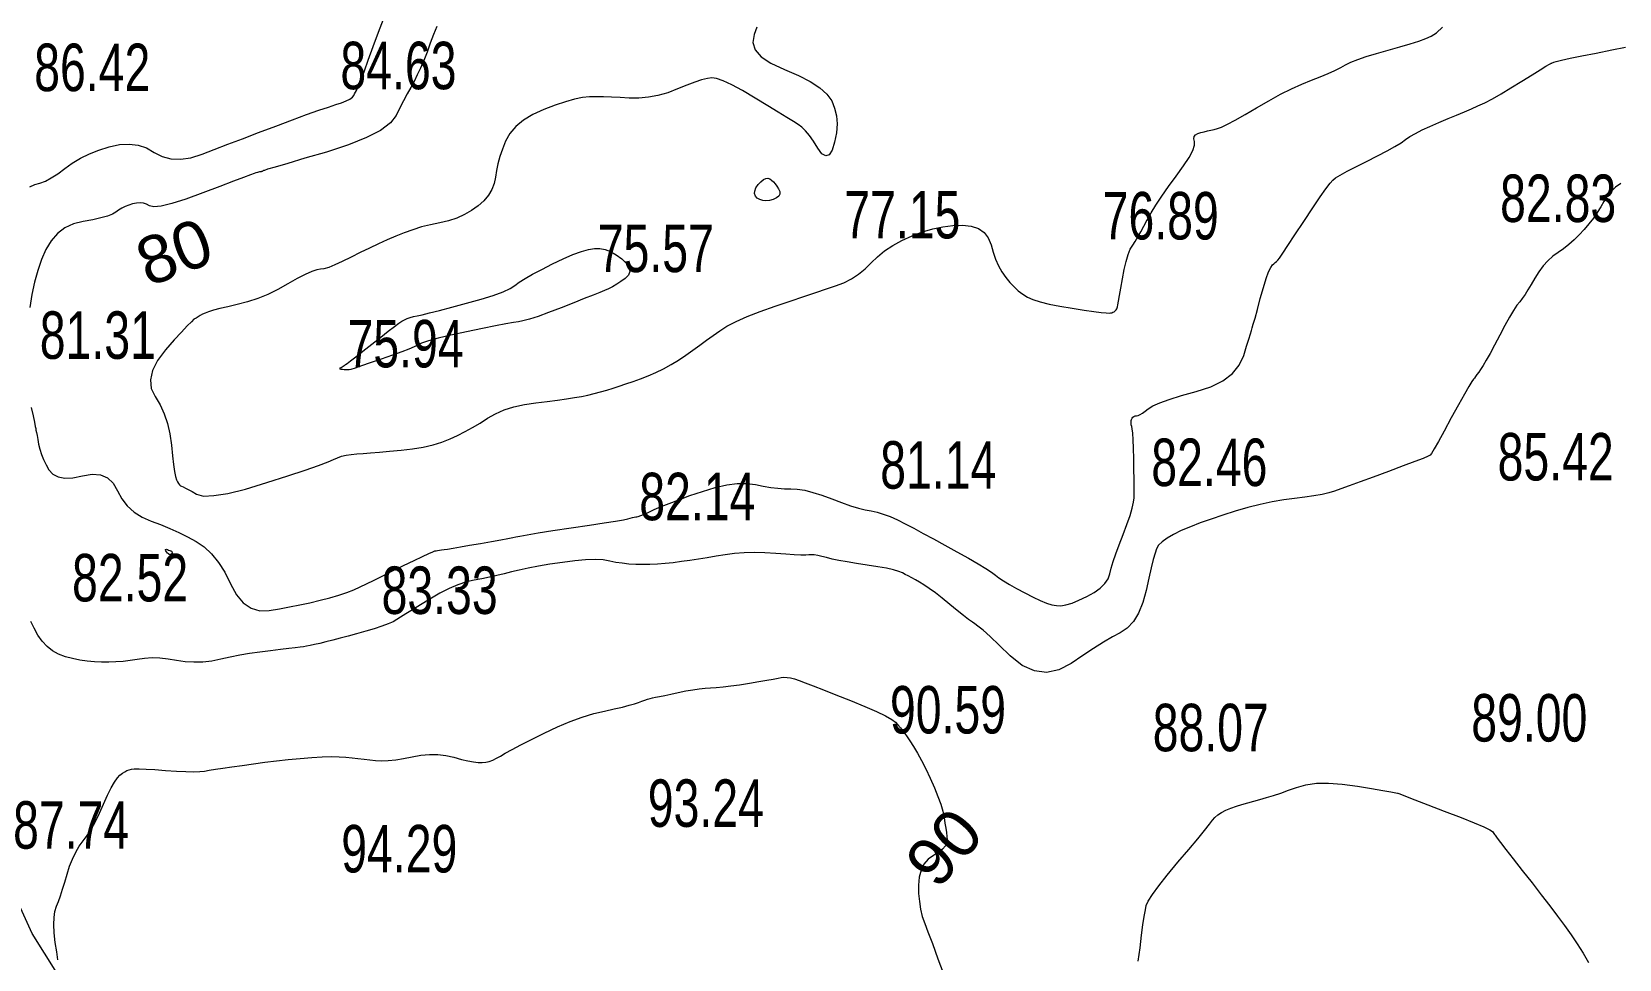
# Model space of a CAD drawing. Header units: metres. Extents: x 431726 to 434411, y 2469261 to 2472412.
# Drawn here: x 433362.8 to 433496.6, y 2471562.6 to 2471640.7 of the extents above; entities that cross this region are included whole.
import ezdxf
from ezdxf.enums import TextEntityAlignment as Align

# ---------------------------------------------------------------- set-up
doc = ezdxf.new("R2010")
doc.units = ezdxf.units.M
doc.header["$MEASUREMENT"] = 0
for name, color, linetype, lineweight in [('CAO DO', 8, 'Continuous', 18), ('duong nhua-ks', 8, 'Continuous', 18), ('MH_DongMuc', 8, 'Continuous', 18), ('MH_DongMuc_Con', 8, 'Continuous', 18)]:
    doc.layers.add(name, color=color, linetype=linetype, lineweight=lineweight)
doc.styles.get("Standard").update_dxf_attribs({"font": 'arial.ttf'})

msp = doc.modelspace()

# ---------------------------------------------------------------- linework, layer by layer
at = {"layer": 'duong nhua-ks', "color": 8, "lineweight": 0}
for points in [[(433368.33, 2471556.01), (433362.87, 2471564.74), (433357.7, 2471576.06), (433353.59, 2471590.62), (433351.42, 2471603.51), (433351.04, 2471615.11), (433352.76, 2471628.58), (433355.38, 2471640.64), (433357.55, 2471646.91), (433364.81, 2471658.81), (433379.7, 2471682.97), (433394.74, 2471705.12), (433412.62, 2471728.84), (433427.36, 2471748.89), (433443.82, 2471767.89), (433457.22, 2471781.68), (433469.72, 2471794.85), (433488.35, 2471818.26), (433505.56, 2471838.7), (433519.47, 2471858.22), (433538.03, 2471883.43), (433551.65, 2471901.7), (433556.9, 2471909.5), (433562.65, 2471919.21)], [(433368.33, 2471556.01), (433362.87, 2471564.74), (433357.7, 2471576.06), (433353.59, 2471590.62), (433351.42, 2471603.51), (433351.04, 2471615.11), (433352.76, 2471628.58), (433355.38, 2471640.64), (433357.55, 2471646.91), (433364.81, 2471658.81), (433379.7, 2471682.97), (433394.74, 2471705.12), (433412.62, 2471728.84), (433427.36, 2471748.89), (433443.82, 2471767.89), (433457.22, 2471781.68), (433469.72, 2471794.85), (433488.35, 2471818.26), (433505.56, 2471838.7), (433510.07, 2471845.03)]]:
    msp.add_lwpolyline(points, dxfattribs=at)
at = {"layer": 'MH_DongMuc', "color": 8, "lineweight": 0, "elevation": 90}
for points in [[(433365.03, 2471562.51), (433364.93, 2471563.2), (433364.81, 2471563.98), (433364.72, 2471564.78), (433364.68, 2471565.48), (433364.7, 2471566.09), (433364.77, 2471566.6), (433364.9, 2471567.03), (433365.07, 2471567.44), (433365.24, 2471567.92), (433365.42, 2471568.46), (433365.61, 2471569.06), (433365.8, 2471569.73), (433366.02, 2471570.4), (433366.26, 2471571.01), (433366.53, 2471571.58), (433366.83, 2471572.08), (433367.16, 2471572.53), (433367.5, 2471573), (433367.85, 2471573.54), (433368.19, 2471574.16), (433368.54, 2471574.86), (433368.88, 2471575.64), (433369.22, 2471576.39), (433369.52, 2471577.01), (433369.8, 2471577.5), (433370.04, 2471577.86), (433370.26, 2471578.09), (433370.47, 2471578.24), (433370.66, 2471578.36), (433370.85, 2471578.46), (433371.04, 2471578.53), (433371.22, 2471578.58), (433371.47, 2471578.6), (433371.89, 2471578.6), (433372.47, 2471578.58), (433373.21, 2471578.54), (433374.11, 2471578.47), (433375.03, 2471578.41), (433375.81, 2471578.38), (433376.47, 2471578.37), (433377, 2471578.38), (433377.39, 2471578.42), (433377.78, 2471578.49), (433378.3, 2471578.57), (433378.93, 2471578.66), (433379.69, 2471578.77), (433380.57, 2471578.9), (433381.51, 2471579.04), (433382.47, 2471579.16), (433383.45, 2471579.28), (433384.45, 2471579.39), (433385.46, 2471579.49), (433386.43, 2471579.57), (433387.29, 2471579.62), (433388.06, 2471579.64), (433388.73, 2471579.63), (433389.3, 2471579.59), (433389.82, 2471579.54), (433390.32, 2471579.48), (433390.83, 2471579.43), (433391.32, 2471579.37), (433391.81, 2471579.32), (433392.32, 2471579.29), (433392.88, 2471579.31), (433393.5, 2471579.37), (433394.17, 2471579.48), (433394.89, 2471579.62), (433395.63, 2471579.76), (433396.35, 2471579.82), (433397.06, 2471579.81), (433397.74, 2471579.73), (433398.41, 2471579.58), (433399.04, 2471579.41), (433399.59, 2471579.28), (433400.06, 2471579.19), (433400.46, 2471579.14), (433400.79, 2471579.13), (433401.09, 2471579.16), (433401.39, 2471579.24), (433401.7, 2471579.35), (433402.01, 2471579.5), (433402.33, 2471579.69), (433402.74, 2471579.94), (433403.31, 2471580.25), (433404.05, 2471580.64), (433404.96, 2471581.09), (433406.02, 2471581.62), (433407.15, 2471582.14), (433408.22, 2471582.59), (433409.23, 2471582.96), (433410.19, 2471583.26), (433411.1, 2471583.48), (433411.91, 2471583.66), (433412.61, 2471583.82), (433413.18, 2471583.97), (433413.64, 2471584.1), (433413.97, 2471584.21), (433414.24, 2471584.31), (433414.49, 2471584.4), (433414.73, 2471584.47), (433414.95, 2471584.53), (433415.16, 2471584.58), (433415.41, 2471584.64), (433415.75, 2471584.71), (433416.18, 2471584.8), (433416.7, 2471584.91), (433417.31, 2471585.05), (433417.95, 2471585.18), (433418.54, 2471585.28), (433419.08, 2471585.36), (433419.59, 2471585.41), (433420.04, 2471585.44), (433420.52, 2471585.47), (433421.09, 2471585.52), (433421.75, 2471585.6), (433422.49, 2471585.7), (433423.32, 2471585.83), (433424.12, 2471585.96), (433424.79, 2471586.07), (433425.33, 2471586.17), (433425.73, 2471586.24), (433426, 2471586.3), (433426.23, 2471586.33), (433426.49, 2471586.32), (433426.79, 2471586.27), (433427.13, 2471586.18), (433427.52, 2471586.05), (433428.01, 2471585.86), (433428.69, 2471585.6), (433429.56, 2471585.26), (433430.6, 2471584.85), (433431.83, 2471584.36), (433433.04, 2471583.86), (433434.02, 2471583.43), (433434.78, 2471583.07), (433435.31, 2471582.78), (433435.62, 2471582.55), (433435.82, 2471582.32), (433436.05, 2471582.06), (433436.29, 2471581.74), (433436.56, 2471581.38), (433436.85, 2471580.97), (433437.15, 2471580.5), (433437.48, 2471579.94), (433437.82, 2471579.31), (433438.18, 2471578.6), (433438.56, 2471577.81), (433438.91, 2471577.02), (433439.21, 2471576.29), (433439.44, 2471575.63), (433439.61, 2471575.03), (433439.73, 2471574.51), (433439.8, 2471574.04), (433439.86, 2471573.61), (433439.92, 2471573.24), (433439.96, 2471572.91), (433439.98, 2471572.63), (433439.96, 2471572.38), (433439.83, 2471572.12), (433439.59, 2471571.85), (433439.26, 2471571.58), (433438.82, 2471571.31), (433438.38, 2471570.99), (433438.03, 2471570.58), (433437.78, 2471570.08), (433437.63, 2471569.49), (433437.57, 2471568.81), (433437.58, 2471568.1), (433437.64, 2471567.42), (433437.74, 2471566.78), (433437.89, 2471566.16), (433438.09, 2471565.58), (433438.36, 2471564.88), (433438.74, 2471563.89), (433439.21, 2471562.61), (433439.78, 2471561.05)], [(433456.09, 2471562.4), (433456.24, 2471563.53), (433456.37, 2471564.58), (433456.49, 2471565.46), (433456.6, 2471566.17), (433456.69, 2471566.72), (433456.77, 2471567.09), (433456.94, 2471567.47), (433457.29, 2471568.03), (433457.82, 2471568.76), (433458.54, 2471569.66), (433459.44, 2471570.74), (433460.35, 2471571.82), (433461.1, 2471572.71), (433461.68, 2471573.42), (433462.1, 2471573.94), (433462.35, 2471574.28), (433462.55, 2471574.52), (433462.81, 2471574.74), (433463.12, 2471574.94), (433463.48, 2471575.13), (433463.9, 2471575.29), (433464.36, 2471575.45), (433464.83, 2471575.6), (433465.32, 2471575.75), (433465.82, 2471575.89), (433466.35, 2471576.03), (433466.89, 2471576.18), (433467.48, 2471576.36), (433468.1, 2471576.57), (433468.75, 2471576.8), (433469.44, 2471577.05), (433470.21, 2471577.27), (433471.11, 2471577.39), (433472.13, 2471577.41), (433473.28, 2471577.33), (433474.56, 2471577.15), (433475.76, 2471576.94), (433476.7, 2471576.78), (433477.38, 2471576.66), (433477.79, 2471576.59), (433477.93, 2471576.56), (433477.95, 2471576.56), (433477.96, 2471576.55), (433477.97, 2471576.55), (433477.98, 2471576.55), (433477.98, 2471576.55), (433478.15, 2471576.49), (433478.62, 2471576.31), (433479.4, 2471576.01), (433480.49, 2471575.59), (433481.89, 2471575.05), (433483.3, 2471574.5), (433484.41, 2471574.05), (433485.22, 2471573.71), (433485.73, 2471573.47), (433485.95, 2471573.33), (433486.01, 2471573.25), (433486.07, 2471573.17), (433486.13, 2471573.09), (433486.17, 2471573.01), (433486.22, 2471572.94), (433486.34, 2471572.76), (433486.62, 2471572.39), (433487.07, 2471571.81), (433487.68, 2471571.03), (433488.46, 2471570.04), (433489.29, 2471568.99), (433490.06, 2471568), (433490.77, 2471567.07), (433491.43, 2471566.2), (433492.03, 2471565.4), (433492.59, 2471564.63), (433493.1, 2471563.86), (433493.59, 2471563.08), (433494.03, 2471562.29)]]:
    msp.add_lwpolyline(points, dxfattribs=at)
at = {"layer": 'MH_DongMuc_Con', "color": 8, "lineweight": 0}
for points, elevation in [([(433362.65, 2471627.66), (433363.08, 2471627.84), (433363.51, 2471627.95), (433363.97, 2471628.13), (433364.47, 2471628.41), (433365.02, 2471628.76), (433365.6, 2471629.19), (433366.24, 2471629.65), (433366.93, 2471630.06), (433367.68, 2471630.43), (433368.48, 2471630.75), (433369.35, 2471631.02), (433370.22, 2471631.21), (433371.03, 2471631.26), (433371.79, 2471631.17), (433372.5, 2471630.93), (433373.15, 2471630.56), (433373.81, 2471630.21), (433374.54, 2471630.01), (433375.35, 2471629.98), (433376.23, 2471630.11), (433377.18, 2471630.41), (433378.21, 2471630.81), (433379.35, 2471631.24), (433380.6, 2471631.71), (433381.94, 2471632.23), (433383.39, 2471632.77), (433384.79, 2471633.3), (433385.99, 2471633.74), (433387.01, 2471634.11), (433387.83, 2471634.38), (433388.45, 2471634.58), (433388.94, 2471634.73), (433389.33, 2471634.89), (433389.63, 2471635.04), (433389.85, 2471635.2), (433389.97, 2471635.35), (433390.04, 2471635.5), (433390.12, 2471635.64), (433390.19, 2471635.78), (433390.26, 2471635.91), (433390.33, 2471636.03), (433390.43, 2471636.27), (433390.61, 2471636.73), (433390.86, 2471637.42), (433391.19, 2471638.34), (433391.6, 2471639.48), (433392.04, 2471640.69), (433392.47, 2471641.78)], 84), ([(433396.96, 2471641.17), (433396.69, 2471640.5), (433396.42, 2471639.75), (433396.15, 2471639), (433395.88, 2471638.31), (433395.6, 2471637.66), (433395.32, 2471637.08), (433395.05, 2471636.54), (433394.77, 2471636.02), (433394.47, 2471635.48), (433394.17, 2471634.9), (433393.86, 2471634.3), (433393.54, 2471633.67), (433393.05, 2471633.04), (433392.22, 2471632.41), (433391.04, 2471631.8), (433389.52, 2471631.19), (433387.67, 2471630.59), (433385.83, 2471630.06), (433384.4, 2471629.63), (433383.35, 2471629.32), (433382.7, 2471629.13), (433382.43, 2471629.04), (433382.37, 2471629.02), (433382.32, 2471629), (433382.28, 2471628.98), (433382.24, 2471628.96), (433382.22, 2471628.95), (433382.19, 2471628.94), (433382.17, 2471628.93), (433382.14, 2471628.92), (433382.11, 2471628.92), (433382.07, 2471628.92), (433382.02, 2471628.91), (433381.95, 2471628.9), (433381.85, 2471628.87), (433381.72, 2471628.83), (433381.57, 2471628.78), (433381.27, 2471628.67), (433380.68, 2471628.45), (433379.82, 2471628.12), (433378.67, 2471627.69), (433377.24, 2471627.14), (433375.81, 2471626.61), (433374.64, 2471626.24), (433373.74, 2471626.02), (433373.11, 2471625.96), (433372.74, 2471626.05), (433372.5, 2471626.19), (433372.23, 2471626.27), (433371.95, 2471626.31), (433371.64, 2471626.29), (433371.32, 2471626.22), (433371, 2471626.12), (433370.69, 2471626), (433370.41, 2471625.86), (433370.15, 2471625.7), (433369.92, 2471625.53), (433369.63, 2471625.36), (433369.21, 2471625.19), (433368.66, 2471625.03), (433367.98, 2471624.88), (433367.17, 2471624.74), (433366.35, 2471624.53), (433365.62, 2471624.19), (433364.99, 2471623.71), (433364.45, 2471623.1), (433364.01, 2471622.36), (433363.65, 2471621.52), (433363.33, 2471620.61), (433363.06, 2471619.63), (433362.84, 2471618.59), (433362.66, 2471617.48)], 82), ([(433423.93, 2471641.12), (433423.72, 2471640.48), (433423.6, 2471639.82), (433423.8, 2471639.2), (433424.31, 2471638.62), (433425.13, 2471638.07), (433426.27, 2471637.55), (433427.46, 2471637.05), (433428.45, 2471636.53), (433429.25, 2471636), (433429.84, 2471635.45), (433430.25, 2471634.89), (433430.5, 2471634.29), (433430.65, 2471633.65), (433430.7, 2471632.95), (433430.65, 2471632.21), (433430.5, 2471631.42), (433430.28, 2471630.74), (433430.03, 2471630.36), (433429.75, 2471630.26), (433429.43, 2471630.44), (433429.08, 2471630.92), (433428.73, 2471631.49), (433428.38, 2471631.98), (433428.05, 2471632.38), (433427.73, 2471632.69), (433427.42, 2471632.92), (433427.03, 2471633.15), (433426.47, 2471633.49), (433425.75, 2471633.94), (433424.86, 2471634.48), (433423.8, 2471635.14), (433422.73, 2471635.77), (433421.84, 2471636.25), (433421.1, 2471636.59), (433420.54, 2471636.79), (433420.14, 2471636.84), (433419.77, 2471636.79), (433419.29, 2471636.66), (433418.72, 2471636.48), (433418.04, 2471636.22), (433417.26, 2471635.9), (433416.44, 2471635.59), (433415.61, 2471635.36), (433414.8, 2471635.2), (433413.99, 2471635.13), (433413.18, 2471635.14), (433412.41, 2471635.19), (433411.69, 2471635.22), (433411.02, 2471635.24), (433410.4, 2471635.24), (433409.83, 2471635.23), (433409.24, 2471635.17), (433408.57, 2471635.04), (433407.8, 2471634.83), (433406.93, 2471634.54), (433405.98, 2471634.17), (433405.05, 2471633.74), (433404.27, 2471633.26), (433403.62, 2471632.73), (433403.12, 2471632.14), (433402.77, 2471631.5), (433402.5, 2471630.84), (433402.29, 2471630.21), (433402.12, 2471629.6), (433401.99, 2471629.02), (433401.91, 2471628.46), (433401.81, 2471627.93), (433401.61, 2471627.42), (433401.32, 2471626.94), (433400.93, 2471626.48), (433400.45, 2471626.04), (433399.9, 2471625.65), (433399.3, 2471625.31), (433398.65, 2471625.02), (433397.95, 2471624.79), (433397.21, 2471624.62), (433396.44, 2471624.46), (433395.69, 2471624.27), (433394.95, 2471624.04), (433394.22, 2471623.79), (433393.5, 2471623.5), (433392.78, 2471623.19), (433392.04, 2471622.85), (433391.29, 2471622.5), (433390.52, 2471622.12), (433389.74, 2471621.72), (433389, 2471621.36), (433388.37, 2471621.07), (433387.86, 2471620.87), (433387.45, 2471620.75), (433387.15, 2471620.72), (433386.85, 2471620.67), (433386.42, 2471620.52), (433385.88, 2471620.27), (433385.21, 2471619.92), (433384.42, 2471619.47), (433383.57, 2471618.99), (433382.72, 2471618.58), (433381.87, 2471618.24), (433381.01, 2471617.95), (433380.14, 2471617.73), (433379.34, 2471617.55), (433378.68, 2471617.39), (433378.13, 2471617.25), (433377.72, 2471617.12), (433377.44, 2471617.02), (433377.23, 2471616.92), (433377.03, 2471616.82), (433376.84, 2471616.71), (433376.67, 2471616.6), (433376.5, 2471616.49), (433376.28, 2471616.29), (433375.93, 2471615.94), (433375.45, 2471615.42), (433374.84, 2471614.75), (433374.1, 2471613.92), (433373.42, 2471613.03), (433373, 2471612.19), (433372.82, 2471611.4), (433372.9, 2471610.67), (433373.23, 2471609.98), (433373.64, 2471609.29), (433373.99, 2471608.53), (433374.26, 2471607.71), (433374.47, 2471606.83), (433374.59, 2471605.89), (433374.69, 2471604.99), (433374.78, 2471604.25), (433374.86, 2471603.66), (433374.95, 2471603.24), (433375.03, 2471602.97), (433375.11, 2471602.8), (433375.2, 2471602.66), (433375.28, 2471602.54), (433375.37, 2471602.47), (433375.46, 2471602.42), (433375.58, 2471602.37), (433375.77, 2471602.27), (433376.02, 2471602.14), (433376.34, 2471601.97), (433376.72, 2471601.75), (433377.29, 2471601.6), (433378.16, 2471601.63), (433379.35, 2471601.82), (433380.84, 2471602.19), (433382.63, 2471602.73), (433384.42, 2471603.3), (433385.88, 2471603.79), (433387, 2471604.18), (433387.8, 2471604.48), (433388.27, 2471604.69), (433388.59, 2471604.83), (433388.94, 2471604.95), (433389.33, 2471605.05), (433389.76, 2471605.11), (433390.22, 2471605.15), (433390.75, 2471605.19), (433391.39, 2471605.23), (433392.14, 2471605.29), (433392.99, 2471605.37), (433393.95, 2471605.46), (433394.93, 2471605.57), (433395.83, 2471605.73), (433396.65, 2471605.92), (433397.4, 2471606.14), (433398.08, 2471606.41), (433398.71, 2471606.71), (433399.35, 2471607.03), (433399.98, 2471607.38), (433400.61, 2471607.75), (433401.24, 2471608.15), (433401.91, 2471608.53), (433402.65, 2471608.86), (433403.47, 2471609.12), (433404.36, 2471609.31), (433405.32, 2471609.45), (433406.27, 2471609.56), (433407.13, 2471609.67), (433407.9, 2471609.78), (433408.58, 2471609.89), (433409.16, 2471610), (433409.7, 2471610.11), (433410.24, 2471610.24), (433410.77, 2471610.38), (433411.29, 2471610.52), (433411.82, 2471610.68), (433412.35, 2471610.85), (433412.91, 2471611.04), (433413.51, 2471611.25), (433414.13, 2471611.48), (433414.78, 2471611.73), (433415.44, 2471612), (433416.08, 2471612.32), (433416.72, 2471612.67), (433417.34, 2471613.05), (433417.95, 2471613.47), (433418.55, 2471613.9), (433419.14, 2471614.32), (433419.71, 2471614.73), (433420.26, 2471615.13), (433420.81, 2471615.52), (433421.42, 2471615.91), (433422.2, 2471616.31), (433423.13, 2471616.73), (433424.22, 2471617.16), (433425.48, 2471617.6), (433426.75, 2471618.03), (433427.9, 2471618.41), (433428.92, 2471618.75), (433429.81, 2471619.05), (433430.58, 2471619.31), (433431.27, 2471619.57), (433431.91, 2471619.9), (433432.51, 2471620.29), (433433.06, 2471620.74), (433433.57, 2471621.24), (433434.1, 2471621.76), (433434.71, 2471622.25), (433435.4, 2471622.71), (433436.17, 2471623.13), (433437.03, 2471623.52), (433437.91, 2471623.85), (433438.78, 2471624.11), (433439.62, 2471624.29), (433440.46, 2471624.4), (433441.27, 2471624.43), (433442.01, 2471624.35), (433442.62, 2471624.15), (433443.1, 2471623.82), (433443.45, 2471623.36), (433443.68, 2471622.77), (433443.85, 2471622.14), (433444.07, 2471621.55), (433444.32, 2471621), (433444.6, 2471620.49), (433444.92, 2471620.02), (433445.26, 2471619.6), (433445.62, 2471619.22), (433445.98, 2471618.89), (433446.36, 2471618.61), (433446.75, 2471618.37), (433447.21, 2471618.16), (433447.82, 2471617.96), (433448.57, 2471617.77), (433449.47, 2471617.59), (433450.51, 2471617.42), (433451.53, 2471617.27), (433452.35, 2471617.16), (433452.97, 2471617.07), (433453.4, 2471617.03), (433453.63, 2471617.02), (433453.75, 2471617.03), (433453.86, 2471617.05), (433453.96, 2471617.08), (433454.05, 2471617.12), (433454.12, 2471617.17), (433454.18, 2471617.23), (433454.23, 2471617.3), (433454.28, 2471617.37), (433454.31, 2471617.45), (433454.34, 2471617.54), (433454.37, 2471617.71), (433454.43, 2471618.03), (433454.51, 2471618.5), (433454.62, 2471619.12), (433454.75, 2471619.9), (433454.89, 2471620.69), (433455.06, 2471621.37), (433455.23, 2471621.94), (433455.42, 2471622.4), (433455.62, 2471622.75), (433455.83, 2471623.06), (433456.06, 2471623.43), (433456.31, 2471623.86), (433456.57, 2471624.33), (433456.85, 2471624.86), (433457.17, 2471625.45), (433457.58, 2471626.12), (433458.07, 2471626.86), (433458.64, 2471627.67), (433459.29, 2471628.56), (433459.91, 2471629.42), (433460.37, 2471630.14), (433460.68, 2471630.72), (433460.83, 2471631.17), (433460.82, 2471631.48), (433460.78, 2471631.7), (433460.81, 2471631.89), (433460.92, 2471632.04), (433461.1, 2471632.16), (433461.36, 2471632.24), (433461.65, 2471632.3), (433461.94, 2471632.37), (433462.22, 2471632.43), (433462.49, 2471632.5), (433462.76, 2471632.57), (433463.11, 2471632.69), (433463.61, 2471632.93), (433464.27, 2471633.28), (433465.09, 2471633.74), (433466.07, 2471634.32), (433467.1, 2471634.91), (433468.08, 2471635.45), (433469, 2471635.91), (433469.87, 2471636.31), (433470.68, 2471636.64), (433471.43, 2471636.93), (433472.09, 2471637.21), (433472.67, 2471637.46), (433473.16, 2471637.7), (433473.57, 2471637.93), (433474.01, 2471638.15), (433474.59, 2471638.38), (433475.31, 2471638.63), (433476.16, 2471638.9), (433477.15, 2471639.17), (433478.14, 2471639.45), (433479, 2471639.7), (433479.73, 2471639.94), (433480.33, 2471640.16), (433480.79, 2471640.36), (433481.23, 2471640.64), (433481.73, 2471641.1)], 78), ([(433362.78, 2471609.07), (433362.93, 2471608.35), (433363.05, 2471607.81), (433363.12, 2471607.46), (433363.16, 2471607.28), (433363.18, 2471607.15), (433363.22, 2471606.96), (433363.27, 2471606.7), (433363.33, 2471606.37), (433363.4, 2471605.97), (433363.5, 2471605.54), (433363.64, 2471605.1), (433363.82, 2471604.67), (433364.03, 2471604.24), (433364.27, 2471603.81), (433364.6, 2471603.44), (433365.04, 2471603.21), (433365.61, 2471603.11), (433366.29, 2471603.14), (433367.1, 2471603.3), (433367.91, 2471603.44), (433368.61, 2471603.38), (433369.2, 2471603.13), (433369.68, 2471602.69), (433370.05, 2471602.05), (433370.42, 2471601.36), (433370.88, 2471600.76), (433371.45, 2471600.25), (433372.12, 2471599.83), (433372.88, 2471599.49), (433373.69, 2471599.19), (433374.47, 2471598.87), (433375.23, 2471598.53), (433375.96, 2471598.16), (433376.67, 2471597.78), (433377.35, 2471597.32), (433377.98, 2471596.73), (433378.56, 2471596.01), (433379.09, 2471595.17), (433379.57, 2471594.2), (433380.07, 2471593.28), (433380.65, 2471592.6), (433381.31, 2471592.15), (433382.04, 2471591.93), (433382.85, 2471591.95), (433383.71, 2471592.1), (433384.56, 2471592.25), (433385.42, 2471592.42), (433386.27, 2471592.61), (433387.13, 2471592.81), (433387.95, 2471593.02), (433388.7, 2471593.24), (433389.38, 2471593.46), (433389.98, 2471593.7), (433390.51, 2471593.94), (433391.04, 2471594.21), (433391.68, 2471594.52), (433392.41, 2471594.88), (433393.24, 2471595.29), (433394.17, 2471595.74), (433395.05, 2471596.16), (433395.76, 2471596.5), (433396.29, 2471596.75), (433396.64, 2471596.9), (433396.81, 2471596.97), (433396.91, 2471596.99), (433397.03, 2471597.01), (433397.19, 2471597.04), (433397.37, 2471597.06), (433397.58, 2471597.09), (433397.88, 2471597.13), (433398.34, 2471597.21), (433398.96, 2471597.31), (433399.73, 2471597.45), (433400.66, 2471597.61), (433401.59, 2471597.77), (433402.35, 2471597.91), (433402.94, 2471598.02), (433403.37, 2471598.11), (433403.63, 2471598.17), (433403.96, 2471598.23), (433404.59, 2471598.34), (433405.52, 2471598.49), (433406.75, 2471598.68), (433408.29, 2471598.91), (433409.83, 2471599.14), (433411.07, 2471599.33), (433412.03, 2471599.49), (433412.69, 2471599.6), (433413.06, 2471599.68), (433413.27, 2471599.74), (433413.45, 2471599.78), (433413.6, 2471599.82), (433413.73, 2471599.84), (433413.82, 2471599.85), (433413.95, 2471599.88), (433414.16, 2471599.96), (433414.46, 2471600.08), (433414.84, 2471600.24), (433415.3, 2471600.46), (433415.87, 2471600.71), (433416.56, 2471600.98), (433417.37, 2471601.29), (433418.3, 2471601.63), (433419.35, 2471601.99), (433420.42, 2471602.32), (433421.4, 2471602.54), (433422.29, 2471602.65), (433423.1, 2471602.66), (433423.82, 2471602.56), (433424.48, 2471602.43), (433425.11, 2471602.32), (433425.71, 2471602.25), (433426.27, 2471602.21), (433426.8, 2471602.2), (433427.35, 2471602.17), (433427.98, 2471602.08), (433428.67, 2471601.91), (433429.43, 2471601.67), (433430.26, 2471601.36), (433431.09, 2471601.04), (433431.83, 2471600.78), (433432.5, 2471600.58), (433433.08, 2471600.43), (433433.58, 2471600.34), (433434.07, 2471600.24), (433434.6, 2471600.08), (433435.17, 2471599.87), (433435.79, 2471599.6), (433436.45, 2471599.26), (433437.17, 2471598.88), (433437.97, 2471598.45), (433438.84, 2471597.98), (433439.78, 2471597.46), (433440.8, 2471596.9), (433441.78, 2471596.36), (433442.59, 2471595.89), (433443.24, 2471595.49), (433443.73, 2471595.18), (433444.06, 2471594.93), (433444.35, 2471594.71), (433444.74, 2471594.45), (433445.24, 2471594.15), (433445.83, 2471593.81), (433446.52, 2471593.44), (433447.22, 2471593.08), (433447.83, 2471592.8), (433448.37, 2471592.58), (433448.82, 2471592.43), (433449.19, 2471592.36), (433449.56, 2471592.35), (433450, 2471592.43), (433450.51, 2471592.58), (433451.09, 2471592.81), (433451.75, 2471593.12), (433452.38, 2471593.47), (433452.89, 2471593.84), (433453.28, 2471594.22), (433453.55, 2471594.62), (433453.7, 2471595.04), (433453.81, 2471595.51), (433453.98, 2471596.08), (433454.21, 2471596.74), (433454.49, 2471597.5), (433454.82, 2471598.36), (433455.14, 2471599.21), (433455.4, 2471599.95), (433455.58, 2471600.57), (433455.7, 2471601.07), (433455.74, 2471601.46), (433455.75, 2471601.86), (433455.75, 2471602.39), (433455.74, 2471603.04), (433455.73, 2471603.82), (433455.72, 2471604.73), (433455.69, 2471605.62), (433455.66, 2471606.34), (433455.63, 2471606.89), (433455.59, 2471607.26), (433455.54, 2471607.47), (433455.5, 2471607.59), (433455.48, 2471607.71), (433455.48, 2471607.83), (433455.49, 2471607.95), (433455.53, 2471608.06), (433455.57, 2471608.17), (433455.64, 2471608.25), (433455.72, 2471608.31), (433455.82, 2471608.35), (433455.93, 2471608.36), (433456.07, 2471608.39), (433456.24, 2471608.47), (433456.44, 2471608.58), (433456.67, 2471608.74), (433456.93, 2471608.95), (433457.31, 2471609.19), (433457.91, 2471609.45), (433458.71, 2471609.74), (433459.74, 2471610.06), (433460.97, 2471610.4), (433462.21, 2471610.8), (433463.22, 2471611.31), (433464.03, 2471611.92), (433464.61, 2471612.63), (433464.98, 2471613.44), (433465.22, 2471614.22), (433465.41, 2471614.83), (433465.54, 2471615.27), (433465.63, 2471615.54), (433465.67, 2471615.65), (433465.7, 2471615.76), (433465.79, 2471616.08), (433465.94, 2471616.6), (433466.13, 2471617.32), (433466.38, 2471618.24), (433466.65, 2471619.18), (433466.88, 2471619.92), (433467.08, 2471620.49), (433467.26, 2471620.87), (433467.41, 2471621.07), (433467.53, 2471621.18), (433467.64, 2471621.27), (433467.73, 2471621.35), (433467.81, 2471621.42), (433467.87, 2471621.48), (433467.99, 2471621.65), (433468.27, 2471622.07), (433468.71, 2471622.72), (433469.3, 2471623.61), (433470.04, 2471624.74), (433470.8, 2471625.88), (433471.42, 2471626.8), (433471.91, 2471627.49), (433472.26, 2471627.97), (433472.48, 2471628.23), (433472.72, 2471628.41), (433473.12, 2471628.65), (433473.69, 2471628.97), (433474.43, 2471629.35), (433475.34, 2471629.8), (433476.27, 2471630.27), (433477.06, 2471630.68), (433477.71, 2471631.05), (433478.24, 2471631.37), (433478.62, 2471631.64), (433478.99, 2471631.89), (433479.46, 2471632.16), (433480.02, 2471632.45), (433480.67, 2471632.75), (433481.43, 2471633.08), (433482.2, 2471633.4), (433482.92, 2471633.7), (433483.58, 2471633.98), (433484.18, 2471634.24), (433484.72, 2471634.48), (433485.29, 2471634.74), (433485.94, 2471635.08), (433486.67, 2471635.5), (433487.5, 2471635.99), (433488.42, 2471636.55), (433489.28, 2471637.1), (433489.96, 2471637.52), (433490.45, 2471637.82), (433490.76, 2471638), (433490.88, 2471638.06), (433490.9, 2471638.07), (433490.94, 2471638.08), (433490.99, 2471638.1), (433491.05, 2471638.13), (433491.12, 2471638.17), (433491.32, 2471638.23), (433491.77, 2471638.34), (433492.49, 2471638.49), (433493.47, 2471638.69), (433494.7, 2471638.93), (433496, 2471639.19), (433497.17, 2471639.42)], 82), ([(433496.77, 2471627.94), (433496.33, 2471627.62), (433495.94, 2471627.26), (433495.61, 2471626.86), (433495.33, 2471626.42), (433495.07, 2471625.96), (433494.78, 2471625.49), (433494.45, 2471625.02), (433494.08, 2471624.55), (433493.68, 2471624.07), (433493.26, 2471623.61), (433492.83, 2471623.18), (433492.39, 2471622.79), (433491.94, 2471622.44), (433491.48, 2471622.12), (433491.03, 2471621.8), (433490.61, 2471621.42), (433490.22, 2471620.99), (433489.86, 2471620.5), (433489.53, 2471619.96), (433489.22, 2471619.43), (433488.94, 2471618.97), (433488.69, 2471618.57), (433488.45, 2471618.24), (433488.24, 2471617.97), (433488.01, 2471617.67), (433487.73, 2471617.24), (433487.39, 2471616.68), (433487, 2471615.98), (433486.56, 2471615.15), (433486.12, 2471614.32), (433485.74, 2471613.61), (433485.41, 2471613.04), (433485.15, 2471612.59), (433484.95, 2471612.27), (433484.79, 2471612.03), (433484.64, 2471611.83), (433484.52, 2471611.66), (433484.42, 2471611.53), (433484.34, 2471611.44), (433484.21, 2471611.25), (433483.96, 2471610.82), (433483.58, 2471610.17), (433483.09, 2471609.29), (433482.48, 2471608.18), (433481.88, 2471607.07), (433481.4, 2471606.2), (433481.04, 2471605.57), (433480.81, 2471605.18), (433480.71, 2471605.03), (433480.54, 2471604.95), (433480.1, 2471604.77), (433479.39, 2471604.5), (433478.41, 2471604.13), (433477.17, 2471603.67), (433475.89, 2471603.19), (433474.79, 2471602.79), (433473.88, 2471602.46), (433473.17, 2471602.2), (433472.64, 2471602.02), (433472.15, 2471601.88), (433471.58, 2471601.74), (433470.9, 2471601.62), (433470.14, 2471601.5), (433469.27, 2471601.4), (433468.35, 2471601.27), (433467.38, 2471601.1), (433466.38, 2471600.89), (433465.34, 2471600.62), (433464.27, 2471600.32), (433463.21, 2471599.99), (433462.23, 2471599.66), (433461.32, 2471599.33), (433460.49, 2471599.01), (433459.72, 2471598.68), (433459.06, 2471598.36), (433458.52, 2471598.05), (433458.1, 2471597.75), (433457.8, 2471597.45), (433457.63, 2471597.16), (433457.51, 2471596.79), (433457.35, 2471596.26), (433457.18, 2471595.56), (433456.98, 2471594.69), (433456.75, 2471593.65), (433456.47, 2471592.62), (433456.12, 2471591.74), (433455.69, 2471591.02), (433455.17, 2471590.47), (433454.58, 2471590.07), (433453.92, 2471589.72), (433453.17, 2471589.28), (433452.33, 2471588.76), (433451.42, 2471588.16), (433450.43, 2471587.49), (433449.39, 2471586.94), (433448.36, 2471586.73), (433447.34, 2471586.86), (433446.31, 2471587.33), (433445.29, 2471588.14), (433444.36, 2471589.04), (433443.6, 2471589.75), (433443.01, 2471590.29), (433442.58, 2471590.64), (433442.33, 2471590.82), (433442.11, 2471590.96), (433441.78, 2471591.19), (433441.36, 2471591.52), (433440.84, 2471591.94), (433440.21, 2471592.46), (433439.57, 2471592.99), (433438.99, 2471593.44), (433438.48, 2471593.82), (433438.03, 2471594.12), (433437.65, 2471594.35), (433437.31, 2471594.54), (433437, 2471594.71), (433436.71, 2471594.86), (433436.45, 2471595), (433436.21, 2471595.13), (433435.91, 2471595.25), (433435.47, 2471595.38), (433434.87, 2471595.51), (433434.13, 2471595.64), (433433.25, 2471595.78), (433432.34, 2471595.91), (433431.55, 2471596.04), (433430.86, 2471596.17), (433430.29, 2471596.29), (433429.82, 2471596.41), (433429.43, 2471596.51), (433429.08, 2471596.59), (433428.78, 2471596.63), (433428.53, 2471596.65), (433428.32, 2471596.63), (433428.06, 2471596.62), (433427.65, 2471596.62), (433427.09, 2471596.65), (433426.38, 2471596.69), (433425.53, 2471596.76), (433424.61, 2471596.82), (433423.73, 2471596.84), (433422.88, 2471596.82), (433422.06, 2471596.75), (433421.28, 2471596.64), (433420.51, 2471596.52), (433419.76, 2471596.4), (433419.03, 2471596.28), (433418.3, 2471596.17), (433417.59, 2471596.07), (433416.89, 2471595.98), (433416.21, 2471595.91), (433415.56, 2471595.87), (433414.93, 2471595.83), (433414.32, 2471595.82), (433413.73, 2471595.84), (433413.16, 2471595.87), (433412.6, 2471595.93), (433412.07, 2471596.01), (433411.56, 2471596.12), (433411, 2471596.21), (433410.32, 2471596.25), (433409.51, 2471596.22), (433408.59, 2471596.14), (433407.55, 2471596.01), (433406.49, 2471595.85), (433405.54, 2471595.68), (433404.68, 2471595.52), (433403.92, 2471595.36), (433403.26, 2471595.2), (433402.65, 2471595.04), (433402.03, 2471594.9), (433401.4, 2471594.76), (433400.76, 2471594.63), (433400.12, 2471594.51), (433399.46, 2471594.36), (433398.75, 2471594.12), (433398, 2471593.8), (433397.21, 2471593.4), (433396.38, 2471592.91), (433395.58, 2471592.42), (433394.91, 2471592), (433394.35, 2471591.66), (433393.91, 2471591.38), (433393.59, 2471591.18), (433393.28, 2471591.01), (433392.86, 2471590.82), (433392.33, 2471590.63), (433391.7, 2471590.42), (433390.97, 2471590.2), (433390.2, 2471589.98), (433389.49, 2471589.79), (433388.82, 2471589.61), (433388.2, 2471589.45), (433387.62, 2471589.31), (433387.11, 2471589.18), (433386.66, 2471589.08), (433386.28, 2471589), (433385.97, 2471588.94), (433385.73, 2471588.89), (433385.46, 2471588.85), (433385.04, 2471588.8), (433384.48, 2471588.74), (433383.79, 2471588.66), (433382.95, 2471588.56), (433382.06, 2471588.45), (433381.19, 2471588.33), (433380.36, 2471588.19), (433379.55, 2471588.03), (433378.76, 2471587.85), (433378, 2471587.69), (433377.24, 2471587.61), (433376.49, 2471587.59), (433375.76, 2471587.63), (433375.03, 2471587.74), (433374.32, 2471587.86), (433373.63, 2471587.93), (433372.97, 2471587.95), (433372.33, 2471587.92), (433371.72, 2471587.83), (433371.13, 2471587.74), (433370.52, 2471587.66), (433369.92, 2471587.62), (433369.31, 2471587.59), (433368.71, 2471587.6), (433368.1, 2471587.62), (433367.49, 2471587.68), (433366.88, 2471587.78), (433366.27, 2471587.9), (433365.67, 2471588.05), (433365.09, 2471588.26), (433364.57, 2471588.55), (433364.11, 2471588.91), (433363.7, 2471589.36), (433363.35, 2471589.88), (433363.03, 2471590.45), (433362.74, 2471591.03)], 84), ([(433425.88, 2471627.25), (433425.88, 2471627.05), (433425.79, 2471626.87), (433425.6, 2471626.72), (433425.32, 2471626.6), (433425, 2471626.51), (433424.71, 2471626.48), (433424.44, 2471626.51), (433424.2, 2471626.58), (433423.98, 2471626.71), (433423.82, 2471626.88), (433423.75, 2471627.08), (433423.76, 2471627.3), (433423.87, 2471627.56), (433424.06, 2471627.84), (433424.28, 2471628.09), (433424.49, 2471628.27), (433424.69, 2471628.37), (433424.87, 2471628.39), (433425.03, 2471628.34), (433425.18, 2471628.23), (433425.34, 2471628.09), (433425.49, 2471627.92), (433425.63, 2471627.72), (433425.78, 2471627.49), (433425.88, 2471627.25)], 76), ([(433410.7, 2471622.46), (433411.15, 2471622.37), (433411.61, 2471622.2), (433412.08, 2471621.93), (433412.56, 2471621.58), (433412.96, 2471621.2), (433413.18, 2471620.84), (433413.24, 2471620.51), (433413.13, 2471620.2), (433412.85, 2471619.92), (433412.48, 2471619.67), (433412.13, 2471619.44), (433411.78, 2471619.24), (433411.44, 2471619.06), (433411.11, 2471618.92), (433410.71, 2471618.75), (433410.14, 2471618.53), (433409.4, 2471618.24), (433408.51, 2471617.88), (433407.45, 2471617.47), (433406.39, 2471617.07), (433405.5, 2471616.74), (433404.78, 2471616.51), (433404.23, 2471616.36), (433403.84, 2471616.29), (433403.43, 2471616.23), (433402.78, 2471616.12), (433401.91, 2471615.95), (433400.81, 2471615.73), (433399.48, 2471615.44), (433398.16, 2471615.15), (433397.09, 2471614.89), (433396.26, 2471614.67), (433395.69, 2471614.49), (433395.36, 2471614.34), (433395.07, 2471614.18), (433394.62, 2471613.98), (433394.01, 2471613.74), (433393.23, 2471613.46), (433392.28, 2471613.13), (433391.36, 2471612.81), (433390.62, 2471612.56), (433390.08, 2471612.38), (433389.72, 2471612.27), (433389.57, 2471612.23), (433389.49, 2471612.23), (433389.4, 2471612.23), (433389.3, 2471612.23), (433389.17, 2471612.24), (433389.03, 2471612.26), (433388.91, 2471612.27), (433388.83, 2471612.3), (433388.81, 2471612.34), (433388.83, 2471612.39), (433388.9, 2471612.44), (433389, 2471612.5), (433389.08, 2471612.55), (433389.16, 2471612.59), (433389.22, 2471612.63), (433389.28, 2471612.67), (433389.41, 2471612.77), (433389.69, 2471612.99), (433390.13, 2471613.33), (433390.73, 2471613.8), (433391.48, 2471614.4), (433392.24, 2471615), (433392.88, 2471615.5), (433393.39, 2471615.89), (433393.77, 2471616.17), (433394.03, 2471616.34), (433394.24, 2471616.45), (433394.47, 2471616.55), (433394.73, 2471616.64), (433395.01, 2471616.72), (433395.32, 2471616.79), (433395.74, 2471616.88), (433396.36, 2471617.03), (433397.2, 2471617.24), (433398.23, 2471617.51), (433399.47, 2471617.84), (433400.71, 2471618.19), (433401.73, 2471618.51), (433402.55, 2471618.82), (433403.16, 2471619.09), (433403.55, 2471619.35), (433403.91, 2471619.61), (433404.41, 2471619.93), (433405.04, 2471620.29), (433405.81, 2471620.7), (433406.71, 2471621.16), (433407.63, 2471621.59), (433408.44, 2471621.94), (433409.15, 2471622.2), (433409.75, 2471622.38), (433410.25, 2471622.47), (433410.7, 2471622.46)], 76), ([(433374.13, 2471596.99), (433374.1, 2471597.06), (433374.11, 2471597.1), (433374.17, 2471597.11), (433374.26, 2471597.08), (433374.36, 2471597.05), (433374.45, 2471597.02), (433374.51, 2471596.99), (433374.56, 2471596.97), (433374.59, 2471596.96), (433374.6, 2471596.95), (433374.62, 2471596.93), (433374.64, 2471596.91), (433374.65, 2471596.88), (433374.67, 2471596.85), (433374.68, 2471596.82), (433374.67, 2471596.78), (433374.65, 2471596.75), (433374.61, 2471596.72), (433374.55, 2471596.68), (433374.49, 2471596.67), (433374.42, 2471596.68), (433374.35, 2471596.72), (433374.27, 2471596.79), (433374.19, 2471596.89), (433374.13, 2471596.99)], 84)]:
    msp.add_lwpolyline(points, dxfattribs=dict(at, elevation=elevation))

# ---------------------------------------------------------------- texts
at = {"layer": 'CAO DO', "color": 8, "lineweight": 0, "width": 0.7}
for s, p in [('86.42', (433363.03, 2471635.72, 86.42)), ('84.63', (433388.84, 2471635.88, 84.63)), ('82.83', (433486.59, 2471624.69, 82.83)), ('77.15', (433431.31, 2471623.31, 77.15)), ('76.89', (433453.09, 2471623.22, 76.89)), ('75.57', (433410.53, 2471620.47, 75.57)), ('81.31', (433363.5, 2471613.16, 81.31)), ('75.94', (433389.44, 2471612.44, 75.94)), ('81.14', (433434.34, 2471602.22, 81.14)), ('82.46', (433457.19, 2471602.44, 82.46)), ('85.42', (433486.38, 2471602.91, 85.42)), ('82.14', (433414.03, 2471599.56, 82.14)), ('82.52', (433366.22, 2471592.72, 82.52)), ('83.33', (433392.31, 2471591.66, 83.33)), ('90.59', (433435.16, 2471581.59, 90.59)), ('89.00', (433484.16, 2471580.91, 89)), ('88.07', (433457.31, 2471580.09, 88.07)), ('93.24', (433414.75, 2471573.72, 93.24)), ('87.74', (433361.25, 2471571.88, 87.74)), ('94.29', (433388.91, 2471569.88, 94.29))]:
    msp.add_text(s, height=4, dxfattribs=at).set_placement(p)
at = {"layer": 'MH_DongMuc', "color": 8, "lineweight": 0}
for s, rotation, p in [('80', 20.7845, (433374.83, 2471622.18, 80)), ('90', 48.7082, (433439.71, 2471571.99, 90))]:
    msp.add_text(s, height=4, rotation=rotation, dxfattribs=at).set_placement(p, align=Align.MIDDLE)

doc.saveas('drawing.dxf')
